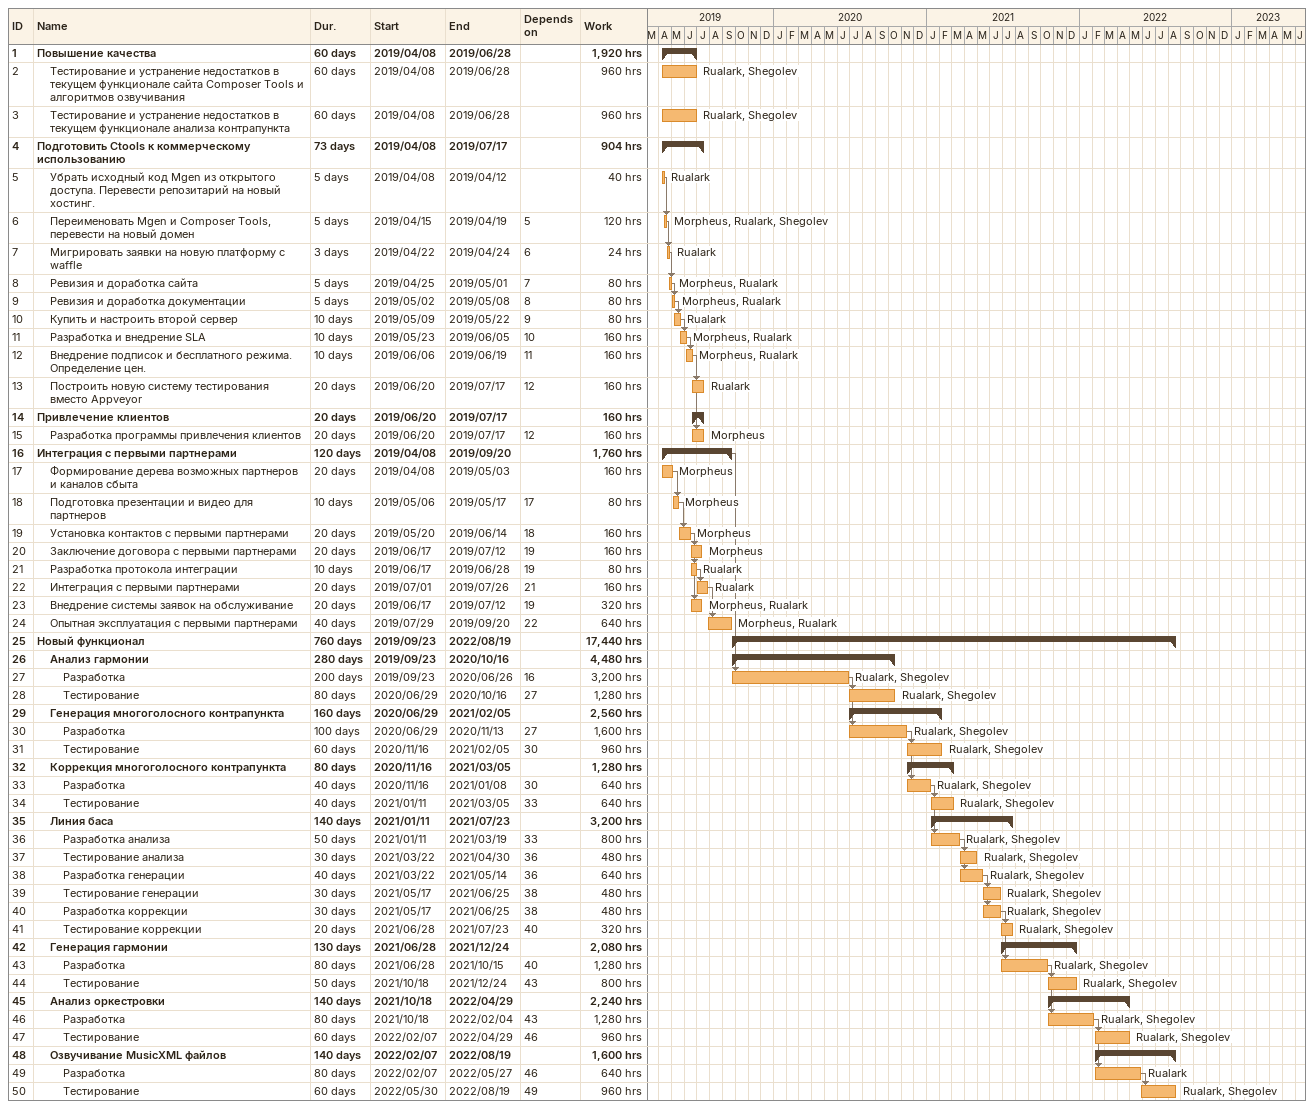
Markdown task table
| ID | Level | Task | Duration | Start | Finish | Predecessors | Resources | Work (h) |
|---|---|---|---|---|---|---|---|---|
| 1 | 1 | **Повышение качества** | 60d | 2019-04-08 | 2019-06-28 |  |  | 1920 |
| 2 | 2 | Тестирование и устранение недостатков в текущем функционале сайта Composer Tools и алгоритмов озвучивания | 60d | 2019-04-08 | 2019-06-28 |  | Rualark, Shegolev | 960 |
| 3 | 2 | Тестирование и устранение недостатков в текущем функционале анализа контрапункта | 60d | 2019-04-08 | 2019-06-28 |  | Rualark, Shegolev | 960 |
| 4 | 1 | **Подготовить Ctools к коммерческому использованию** | 73d | 2019-04-08 | 2019-07-17 |  |  | 904 |
| 5 | 2 | Убрать исходный код Mgen из открытого доступа. Перевести репозитарий на новый хостинг. | 5d | 2019-04-08 | 2019-04-12 |  | Rualark | 40 |
| 6 | 2 | Переименовать Mgen и Composer Tools, перевести на новый домен | 5d | 2019-04-15 | 2019-04-19 | 5 | Morpheus, Rualark, Shegolev | 120 |
| 7 | 2 | Мигрировать заявки на новую платформу с waffle | 3d | 2019-04-22 | 2019-04-24 | 6 | Rualark | 24 |
| 8 | 2 | Ревизия и доработка сайта | 5d | 2019-04-25 | 2019-05-01 | 7 | Morpheus, Rualark | 80 |
| 9 | 2 | Ревизия и доработка документации | 5d | 2019-05-02 | 2019-05-08 | 8 | Morpheus, Rualark | 80 |
| 10 | 2 | Купить и настроить второй сервер | 10d | 2019-05-09 | 2019-05-22 | 9 | Rualark | 80 |
| 11 | 2 | Разработка и внедрение SLA | 10d | 2019-05-23 | 2019-06-05 | 10 | Morpheus, Rualark | 160 |
| 12 | 2 | Внедрение подписок и бесплатного режима. Определение цен. | 10d | 2019-06-06 | 2019-06-19 | 11 | Morpheus, Rualark | 160 |
| 13 | 2 | Построить новую систему тестирования вместо Appveyor | 20d | 2019-06-20 | 2019-07-17 | 12 | Rualark | 160 |
| 14 | 1 | **Привлечение клиентов** | 20d | 2019-06-20 | 2019-07-17 |  |  | 160 |
| 15 | 2 | Разработка программы привлечения клиентов | 20d | 2019-06-20 | 2019-07-17 | 12 | Morpheus | 160 |
| 16 | 1 | **Интеграция с первыми партнерами** | 120d | 2019-04-08 | 2019-09-20 |  |  | 1760 |
| 17 | 2 | Формирование дерева возможных партнеров и каналов сбыта | 20d | 2019-04-08 | 2019-05-03 |  | Morpheus | 160 |
| 18 | 2 | Подготовка презентации и видео для партнеров | 10d | 2019-05-06 | 2019-05-17 | 17 | Morpheus | 80 |
| 19 | 2 | Установка контактов с первыми партнерами | 20d | 2019-05-20 | 2019-06-14 | 18 | Morpheus | 160 |
| 20 | 2 | Заключение договора с первыми партнерами | 20d | 2019-06-17 | 2019-07-12 | 19 | Morpheus | 160 |
| 21 | 2 | Разработка протокола интеграции | 10d | 2019-06-17 | 2019-06-28 | 19 | Rualark | 80 |
| 22 | 2 | Интеграция с первыми партнерами | 20d | 2019-07-01 | 2019-07-26 | 21 | Rualark | 160 |
| 23 | 2 | Внедрение системы заявок на обслуживание | 20d | 2019-06-17 | 2019-07-12 | 19 | Morpheus, Rualark | 320 |
| 24 | 2 | Опытная эксплуатация с первыми партнерами | 40d | 2019-07-29 | 2019-09-20 | 22 | Morpheus, Rualark | 640 |
| 25 | 1 | **Новый функционал** | 760d | 2019-09-23 | 2022-08-19 |  |  | 17440 |
| 26 | 2 | **Анализ гармонии** | 280d | 2019-09-23 | 2020-10-16 |  |  | 4480 |
| 27 | 3 | Разработка | 200d | 2019-09-23 | 2020-06-26 | 16 | Rualark, Shegolev | 3200 |
| 28 | 3 | Тестирование | 80d | 2020-06-29 | 2020-10-16 | 27 | Rualark, Shegolev | 1280 |
| 29 | 2 | **Генерация многоголосного контрапункта** | 160d | 2020-06-29 | 2021-02-05 |  |  | 2560 |
| 30 | 3 | Разработка | 100d | 2020-06-29 | 2020-11-13 | 27 | Rualark, Shegolev | 1600 |
| 31 | 3 | Тестирование | 60d | 2020-11-16 | 2021-02-05 | 30 | Rualark, Shegolev | 960 |
| 32 | 2 | **Коррекция многоголосного контрапункта** | 80d | 2020-11-16 | 2021-03-05 |  |  | 1280 |
| 33 | 3 | Разработка | 40d | 2020-11-16 | 2021-01-08 | 30 | Rualark, Shegolev | 640 |
| 34 | 3 | Тестирование | 40d | 2021-01-11 | 2021-03-05 | 33 | Rualark, Shegolev | 640 |
| 35 | 2 | **Линия баса** | 140d | 2021-01-11 | 2021-07-23 |  |  | 3200 |
| 36 | 3 | Разработка анализа | 50d | 2021-01-11 | 2021-03-19 | 33 | Rualark, Shegolev | 800 |
| 37 | 3 | Тестирование анализа | 30d | 2021-03-22 | 2021-04-30 | 36 | Rualark, Shegolev | 480 |
| 38 | 3 | Разработка генерации | 40d | 2021-03-22 | 2021-05-14 | 36 | Rualark, Shegolev | 640 |
| 39 | 3 | Тестирование генерации | 30d | 2021-05-17 | 2021-06-25 | 38 | Rualark, Shegolev | 480 |
| 40 | 3 | Разработка коррекции | 30d | 2021-05-17 | 2021-06-25 | 38 | Rualark, Shegolev | 480 |
| 41 | 3 | Тестирование коррекции | 20d | 2021-06-28 | 2021-07-23 | 40 | Rualark, Shegolev | 320 |
| 42 | 2 | **Генерация гармонии** | 130d | 2021-06-28 | 2021-12-24 |  |  | 2080 |
| 43 | 3 | Разработка | 80d | 2021-06-28 | 2021-10-15 | 40 | Rualark, Shegolev | 1280 |
| 44 | 3 | Тестирование | 50d | 2021-10-18 | 2021-12-24 | 43 | Rualark, Shegolev | 800 |
| 45 | 2 | **Анализ оркестровки** | 140d | 2021-10-18 | 2022-04-29 |  |  | 2240 |
| 46 | 3 | Разработка | 80d | 2021-10-18 | 2022-02-04 | 43 | Rualark, Shegolev | 1280 |
| 47 | 3 | Тестирование | 60d | 2022-02-07 | 2022-04-29 | 46 | Rualark, Shegolev | 960 |
| 48 | 2 | **Озвучивание MusicXML файлов** | 140d | 2022-02-07 | 2022-08-19 |  |  | 1600 |
| 49 | 3 | Разработка | 80d | 2022-02-07 | 2022-05-27 | 46 | Rualark | 640 |
| 50 | 3 | Тестирование | 60d | 2022-05-30 | 2022-08-19 | 49 | Rualark, Shegolev | 960 |
